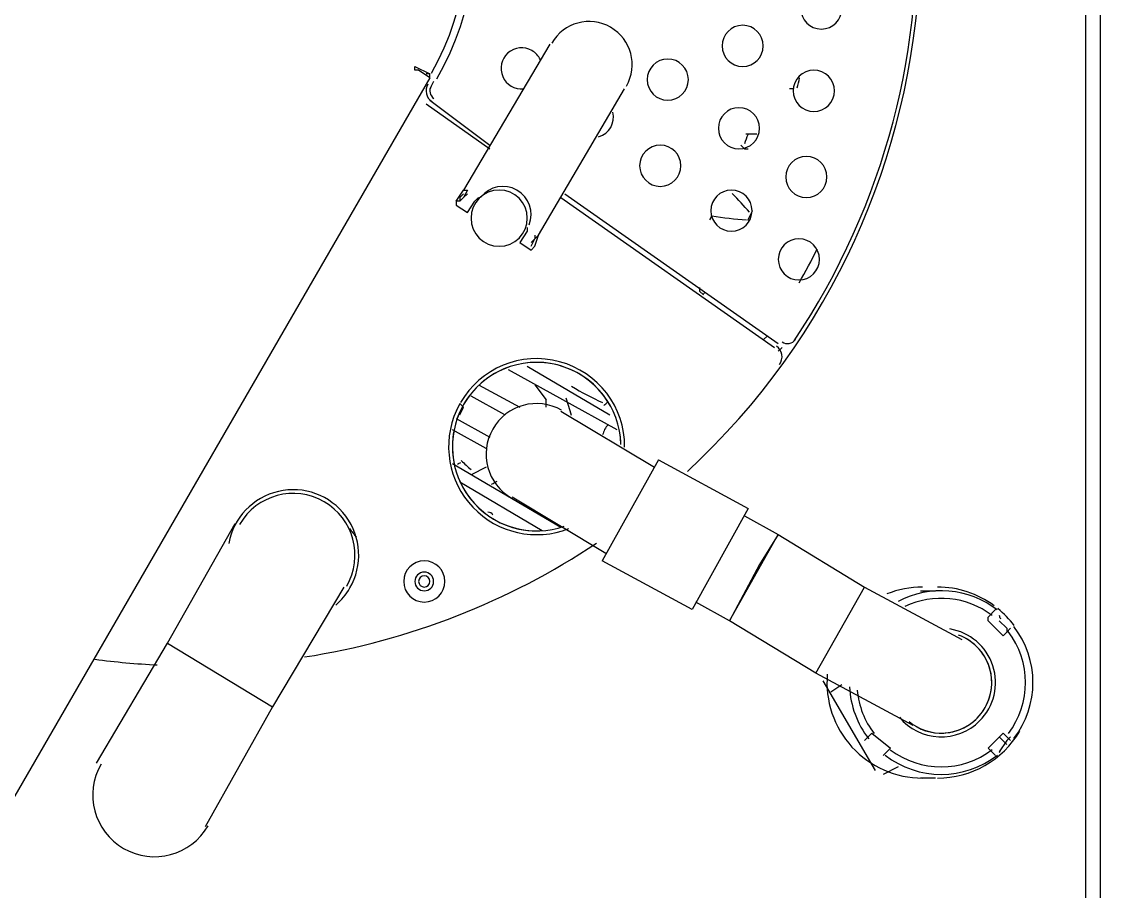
# Model space of a CAD drawing. Header units: millimetres. Extents: x 933584 to 974011, y 4545988 to 4553664.
# Drawn here: x 940070.78 to 940107.75, y 4547262.17 to 4547291.98 of the extents above; entities that cross this region are included whole.
import ezdxf

# ---------------------------------------------------------------- set-up
doc = ezdxf.new("R2010")
doc.units = ezdxf.units.MM
doc.layers.add('0-DMS-50', color=143, linetype='Continuous')
doc.layers.add('8-KBT-KEQ', color=4, linetype='Continuous')

# ---------------------------------------------------------------- blocks, each defined once
blk = doc.blocks.new('CBCXBCXB')
at = {"layer": '8-KBT-KEQ'}
for p, q in [((940488.137, 4546620.882), (940488.137, 4546537.699)), ((940488.65, 4546537.699), (940488.65, 4546613.822)), ((940469.78, 4546593.796), (940466.828, 4546588.79)), ((940465.159, 4546592.898), (940465.159, 4546593.026)), ((940465.159, 4546593.026), (940465.672, 4546592.769)), ((940465.287, 4546592.898), (940465.159, 4546592.898)), ((940465.672, 4546592.641), (940465.287, 4546592.898)), ((940465.672, 4546592.641), (940432.424, 4546535.131)), ((940465.672, 4546592.769), (940465.544, 4546592.769)), ((940465.672, 4546592.641), (940465.672, 4546592.769)), ((940465.801, 4546592.512), (940465.672, 4546592.256)), ((940469.395, 4546587.249), (940472.347, 4546592.256)), ((940478.124, 4546592.256), (940477.996, 4546592.256)), ((940465.544, 4546591.742), (940467.726, 4546590.202)), ((940465.672, 4546591.871), (940467.726, 4546590.33)), ((940466.571, 4546588.405), (940466.828, 4546588.79)), ((940466.571, 4546588.405), (940466.571, 4546588.276)), ((940466.571, 4546588.405), (940466.571, 4546588.405)), ((940466.828, 4546588.661), (940466.699, 4546588.533)), ((940466.699, 4546588.405), (940466.828, 4546588.533)), ((940466.699, 4546588.533), (940466.699, 4546588.405)), ((940466.828, 4546588.533), (940466.956, 4546588.661)), ((940466.956, 4546588.02), (940467.213, 4546588.405)), ((940467.213, 4546588.405), (940467.341, 4546588.533)), ((940467.341, 4546588.533), (940467.341, 4546588.533)), ((940470.165, 4546588.533), (940477.482, 4546583.398)), ((940470.294, 4546588.661), (940477.611, 4546583.527)), ((940466.571, 4546588.276), (940466.956, 4546588.02)), ((940467.084, 4546588.148), (940467.084, 4546588.148)), ((940469.01, 4546587.378), (940468.753, 4546586.993)), ((940469.01, 4546587.506), (940469.01, 4546587.506)), ((940469.01, 4546587.506), (940469.01, 4546587.378)), ((940469.267, 4546586.864), (940469.395, 4546587.249)), ((940469.267, 4546587.249), (940469.267, 4546587.121)), ((940469.267, 4546587.121), (940469.395, 4546587.249)), ((940469.395, 4546587.249), (940469.395, 4546587.249)), ((940468.753, 4546587.121), (940468.753, 4546587.121)), ((940468.753, 4546586.993), (940469.138, 4546586.736)), ((940469.267, 4546587.121), (940469.138, 4546586.993)), ((940469.138, 4546586.864), (940469.267, 4546587.121)), ((940469.138, 4546586.736), (940469.267, 4546586.864)), ((940469.267, 4546586.864), (940469.267, 4546586.864)), ((940477.225, 4546583.783), (940477.097, 4546583.655)), ((940477.739, 4546583.398), (940477.611, 4546583.27)), ((940472.091, 4546580.574), (940468.368, 4546582.628)), ((940469.01, 4546582.756), (940471.834, 4546581.088)), ((940467.341, 4546582.115), (940468.753, 4546581.344)), ((940469.267, 4546582.115), (940469.652, 4546581.601)), ((940468.24, 4546581.088), (940467.084, 4546581.729)), ((940466.699, 4546581.473), (940466.571, 4546581.216)), ((940466.828, 4546581.344), (940466.699, 4546581.473)), ((940466.699, 4546581.088), (940466.828, 4546581.344)), ((940469.652, 4546581.344), (940469.652, 4546581.601)), ((940466.571, 4546580.959), (940467.726, 4546580.317)), ((940470.165, 4546581.216), (940473.374, 4546579.29)), ((940467.598, 4546579.932), (940466.442, 4546580.574)), ((940473.503, 4546579.547), (940471.577, 4546576.081)), ((940473.503, 4546579.547), (940476.584, 4546577.878)), ((940466.442, 4546579.419), (940470.165, 4546577.236)), ((940467.598, 4546579.29), (940467.084, 4546579.034)), ((940467.598, 4546579.29), (940467.598, 4546579.29)), ((940469.523, 4546577.108), (940466.699, 4546578.777)), ((940471.706, 4546576.338), (940468.496, 4546578.263)), ((940476.584, 4546577.878), (940474.658, 4546574.412)), ((940456.686, 4546573.257), (940458.997, 4546577.365)), ((940467.726, 4546577.493), (940467.726, 4546577.493)), ((940476.455, 4546577.622), (940477.611, 4546576.98)), ((940470.165, 4546577.236), (940470.165, 4546577.236)), ((940475.942, 4546574.027), (940477.611, 4546576.98)), ((940477.611, 4546576.98), (940476.969, 4546575.953)), ((940477.611, 4546576.98), (940480.563, 4546575.183)), ((940474.658, 4546574.412), (940471.577, 4546576.081)), ((940476.969, 4546575.953), (940475.942, 4546574.027)), ((940462.72, 4546575.183), (940460.281, 4546571.075)), ((940478.894, 4546572.23), (940480.563, 4546575.183)), ((940480.563, 4546575.183), (940483.901, 4546573.385)), ((940482.489, 4546575.054), (940483.002, 4546575.054)), ((940475.942, 4546574.027), (940474.786, 4546574.669)), ((940484.799, 4546574.156), (940485.056, 4546574.412)), ((940478.894, 4546572.23), (940475.942, 4546574.027)), ((940484.799, 4546574.027), (940484.799, 4546574.156)), ((940485.313, 4546573.514), (940484.799, 4546574.027)), ((940485.184, 4546574.156), (940485.184, 4546574.156)), ((940485.441, 4546573.642), (940485.313, 4546573.514)), ((940485.569, 4546573.77), (940485.441, 4546573.642)), ((940454.247, 4546569.149), (940456.686, 4546573.257)), ((940456.686, 4546573.257), (940460.281, 4546571.075)), ((940482.232, 4546570.433), (940478.894, 4546572.23)), ((940480.948, 4546568.892), (940479.151, 4546571.973)), ((940479.408, 4546571.588), (940479.793, 4546571.845)), ((940460.281, 4546571.075), (940457.97, 4546566.967)), ((940480.563, 4546569.919), (940480.691, 4546570.048)), ((940480.691, 4546570.048), (940480.82, 4546570.176)), ((940480.82, 4546570.176), (940481.462, 4546569.663)), ((940484.799, 4546569.663), (940485.313, 4546570.176)), ((940485.184, 4546570.048), (940485.441, 4546569.791)), ((940485.313, 4546570.176), (940485.441, 4546570.048)), ((940485.441, 4546570.048), (940485.569, 4546569.919)), ((940481.333, 4546569.534), (940481.205, 4546569.406)), ((940481.462, 4546569.663), (940481.333, 4546569.534)), ((940484.928, 4546569.534), (940484.799, 4546569.663)), ((940485.056, 4546569.406), (940484.928, 4546569.534)), ((940481.718, 4546569.021), (940481.205, 4546568.764)), ((940483.901, 4546568.764), (940483.901, 4546568.764)), ((940483.002, 4546568.636), (940482.489, 4546568.636))]:
    blk.add_line(p, q, dxfattribs=at)
for points in [[(940476.327, 4546590.33), (940476.455, 4546590.202), (940476.584, 4546590.202)], [(940466.828, 4546588.79), (940466.956, 4546588.79), (940466.828, 4546588.533), (940466.699, 4546588.405), (940466.571, 4546588.405)], [(940469.138, 4546586.864), (940469.267, 4546587.121), (940469.395, 4546587.249)], [(940474.915, 4546585.452), (940474.915, 4546585.324), (940475.043, 4546585.195)], [(940485.184, 4546574.027), (940485.441, 4546573.77), (940485.441, 4546573.642)], [(940485.569, 4546570.048), (940485.441, 4546569.919), (940485.184, 4546569.534)]]:
    blk.add_lwpolyline(points, dxfattribs=at)
for points in [[(940474.498, 4546579.147), (940484.469, 4546588.393), (940485.207, 4546603.918), (940476.158, 4546614.069)], [(940478.153, 4546583.623), (940484.451, 4546593.018), (940483.607, 4546605.483), (940476.099, 4546613.943)], [(940465.914, 4546592.609), (940468.591, 4546597.245), (940467.002, 4546603.172), (940462.366, 4546605.848)], [(940465.729, 4546592.802), (940468.284, 4546597.31), (940466.726, 4546603.035), (940462.238, 4546605.626)], [(940478.381, 4546595.016), (940478.381, 4546594.626), (940478.697, 4546594.31), (940479.087, 4546594.31)], [(940479.087, 4546594.31), (940479.477, 4546594.31), (940479.793, 4546594.626), (940479.793, 4546595.016)], [(940471.866, 4546594.369), (940471.16, 4546594.776), (940470.257, 4546594.534), (940469.849, 4546593.828)], [(940472.406, 4546592.352), (940472.814, 4546593.058), (940472.572, 4546593.961), (940471.866, 4546594.369)], [(940476.391, 4546594.438), (940476.001, 4546594.438), (940475.685, 4546594.122), (940475.685, 4546593.732)], [(940477.097, 4546593.732), (940477.097, 4546594.122), (940476.781, 4546594.438), (940476.391, 4546594.438)], [(940469.17, 4546593.573), (940468.906, 4546593.725), (940468.575, 4546593.691), (940468.347, 4546593.489)], [(940469.458, 4546593.258), (940469.397, 4546593.391), (940469.296, 4546593.5), (940469.17, 4546593.573)], [(940475.685, 4546593.732), (940475.685, 4546593.342), (940476.001, 4546593.026), (940476.391, 4546593.026)], [(940476.391, 4546593.026), (940476.781, 4546593.026), (940477.097, 4546593.342), (940477.097, 4546593.732)], [(940468.347, 4546593.489), (940468.12, 4546593.286), (940468.048, 4546592.96), (940468.169, 4546592.681)], [(940473.824, 4546593.283), (940473.434, 4546593.283), (940473.118, 4546592.967), (940473.118, 4546592.577)], [(940474.53, 4546592.577), (940474.53, 4546592.967), (940474.214, 4546593.283), (940473.824, 4546593.283)], [(940478.83, 4546592.898), (940478.44, 4546592.898), (940478.124, 4546592.581), (940478.124, 4546592.192)], [(940479.536, 4546592.192), (940479.536, 4546592.581), (940479.22, 4546592.898), (940478.83, 4546592.898)], [(940465.604, 4546592.416), (940465.488, 4546592.214), (940465.545, 4546591.957), (940465.735, 4546591.823)], [(940468.169, 4546592.681), (940468.291, 4546592.402), (940468.577, 4546592.231), (940468.881, 4546592.259)], [(940473.118, 4546592.577), (940473.118, 4546592.187), (940473.434, 4546591.871), (940473.824, 4546591.871)], [(940473.824, 4546591.871), (940474.214, 4546591.871), (940474.53, 4546592.187), (940474.53, 4546592.577)], [(940478.262, 4546592.295), (940478.29, 4546592.407), (940478.317, 4546592.519), (940478.343, 4546592.632)], [(940465.715, 4546592.352), (940465.632, 4546592.208), (940465.673, 4546592.024), (940465.809, 4546591.929)], [(940478.124, 4546592.192), (940478.124, 4546591.802), (940478.44, 4546591.485), (940478.83, 4546591.485)], [(940478.83, 4546591.485), (940479.22, 4546591.485), (940479.536, 4546591.802), (940479.536, 4546592.192)], [(940471.455, 4546590.616), (940471.817, 4546590.722), (940472.031, 4546591.093), (940471.942, 4546591.459)], [(940476.263, 4546591.614), (940475.873, 4546591.614), (940475.557, 4546591.298), (940475.557, 4546590.908)], [(940476.969, 4546590.908), (940476.969, 4546591.298), (940476.653, 4546591.614), (940476.263, 4546591.614)], [(940475.557, 4546590.908), (940475.557, 4546590.518), (940475.873, 4546590.202), (940476.263, 4546590.202)], [(940476.263, 4546590.202), (940476.653, 4546590.202), (940476.969, 4546590.518), (940476.969, 4546590.908)], [(940476.465, 4546590.392), (940476.503, 4546590.494), (940476.54, 4546590.596), (940476.577, 4546590.698)], [(940476.5, 4546590.716), (940476.624, 4546590.715), (940476.748, 4546590.715), (940476.872, 4546590.718)], [(940473.567, 4546590.33), (940473.177, 4546590.33), (940472.861, 4546590.014), (940472.861, 4546589.624)], [(940474.273, 4546589.624), (940474.273, 4546590.014), (940473.957, 4546590.33), (940473.567, 4546590.33)], [(940478.573, 4546589.945), (940478.183, 4546589.945), (940477.867, 4546589.629), (940477.867, 4546589.239)], [(940479.279, 4546589.239), (940479.279, 4546589.629), (940478.963, 4546589.945), (940478.573, 4546589.945)], [(940472.861, 4546589.624), (940472.861, 4546589.234), (940473.177, 4546588.918), (940473.567, 4546588.918)], [(940473.567, 4546588.918), (940473.957, 4546588.918), (940474.273, 4546589.234), (940474.273, 4546589.624)], [(940477.867, 4546589.239), (940477.867, 4546588.849), (940478.183, 4546588.533), (940478.573, 4546588.533)], [(940478.573, 4546588.533), (940478.963, 4546588.533), (940479.279, 4546588.849), (940479.279, 4546589.239)], [(940468.047, 4546588.79), (940467.515, 4546588.79), (940467.084, 4546588.359), (940467.084, 4546587.827)], [(940468.047, 4546588.79), (940467.515, 4546588.79), (940467.084, 4546588.359), (940467.084, 4546587.827)], [(940468.657, 4546588.789), (940468.241, 4546589.029), (940467.713, 4546588.926), (940467.417, 4546588.549)], [(940469.01, 4546587.827), (940469.01, 4546588.359), (940468.579, 4546588.79), (940468.047, 4546588.79)], [(940469.01, 4546587.827), (940469.01, 4546588.359), (940468.579, 4546588.79), (940468.047, 4546588.79)], [(940469.069, 4546587.596), (940469.248, 4546588.041), (940469.072, 4546588.549), (940468.657, 4546588.789)], [(940476.006, 4546588.79), (940475.616, 4546588.79), (940475.3, 4546588.474), (940475.3, 4546588.084)], [(940476.712, 4546588.084), (940476.712, 4546588.474), (940476.396, 4546588.79), (940476.006, 4546588.79)], [(940476.624, 4546588.028), (940476.437, 4546588.252), (940476.241, 4546588.468), (940476.036, 4546588.675)], [(940475.3, 4546588.084), (940475.3, 4546587.694), (940475.616, 4546587.378), (940476.006, 4546587.378)], [(940476.006, 4546587.378), (940476.396, 4546587.378), (940476.712, 4546587.694), (940476.712, 4546588.084)], [(940476.568, 4546587.757), (940476.623, 4546587.866), (940476.678, 4546587.976), (940476.731, 4546588.085)], [(940467.084, 4546587.827), (940467.084, 4546587.295), (940467.515, 4546586.864), (940468.047, 4546586.864)], [(940467.084, 4546587.827), (940467.084, 4546587.295), (940467.515, 4546586.864), (940468.047, 4546586.864)], [(940468.047, 4546586.864), (940468.579, 4546586.864), (940469.01, 4546587.295), (940469.01, 4546587.827)], [(940468.047, 4546586.864), (940468.579, 4546586.864), (940469.01, 4546587.295), (940469.01, 4546587.827)], [(940475.267, 4546587.767), (940475.291, 4546587.812), (940475.316, 4546587.857), (940475.34, 4546587.902)], [(940475.329, 4546587.904), (940475.725, 4546587.838), (940476.124, 4546587.795), (940476.525, 4546587.775)], [(940478.317, 4546587.121), (940477.927, 4546587.121), (940477.611, 4546586.805), (940477.611, 4546586.415)], [(940479.023, 4546586.415), (940479.023, 4546586.805), (940478.707, 4546587.121), (940478.317, 4546587.121)], [(940478.328, 4546585.612), (940478.545, 4546585.995), (940478.752, 4546586.383), (940478.949, 4546586.777)], [(940477.611, 4546586.415), (940477.611, 4546586.025), (940477.927, 4546585.709), (940478.317, 4546585.709)], [(940478.317, 4546585.709), (940478.707, 4546585.709), (940479.023, 4546586.025), (940479.023, 4546586.415)], [(940475.028, 4546585.195), (940475.052, 4546585.228), (940475.075, 4546585.262), (940475.099, 4546585.295)], [(940477.747, 4546583.585), (940477.818, 4546583.535), (940477.906, 4546583.516), (940477.99, 4546583.532)], [(940477.99, 4546583.532), (940478.075, 4546583.548), (940478.15, 4546583.597), (940478.198, 4546583.669)], [(940470.119, 4546582.908), (940468.798, 4546583.266), (940467.402, 4546582.69), (940466.718, 4546581.505)], [(940477.733, 4546583.151), (940477.713, 4546583.27), (940477.646, 4546583.376), (940477.547, 4546583.445)], [(940470.044, 4546582.795), (940468.79, 4546583.115), (940467.476, 4546582.561), (940466.829, 4546581.44)], [(940471.973, 4546581.162), (940471.465, 4546582.314), (940470.27, 4546583.004), (940469.019, 4546582.868)], [(940472.347, 4546579.981), (940472.354, 4546581.349), (940471.44, 4546582.551), (940470.119, 4546582.908)], [(940477.652, 4546582.812), (940477.724, 4546582.91), (940477.753, 4546583.032), (940477.733, 4546583.151)], [(940468.429, 4546582.74), (940468.054, 4546582.617), (940467.708, 4546582.418), (940467.413, 4546582.156)], [(940472.218, 4546580.067), (940472.187, 4546581.361), (940471.298, 4546582.476), (940470.044, 4546582.795)], [(940470.528, 4546582.067), (940470.871, 4546581.859), (940471.226, 4546581.671), (940471.591, 4546581.505)], [(940467.122, 4546581.857), (940466.902, 4546581.597), (940466.731, 4546581.299), (940466.615, 4546580.979)], [(940470.188, 4546581.246), (940469.356, 4546581.719), (940468.298, 4546581.428), (940467.824, 4546580.596)], [(940470.529, 4546581.069), (940470.471, 4546581.268), (940470.408, 4546581.466), (940470.338, 4546581.662)], [(940471.636, 4546581.405), (940471.682, 4546581.446), (940471.728, 4546581.486), (940471.774, 4546581.527)], [(940466.581, 4546581.237), (940466.076, 4546580.119), (940466.299, 4546578.805), (940467.146, 4546577.916)], [(940466.692, 4546581.171), (940466.224, 4546580.12), (940466.425, 4546578.892), (940467.202, 4546578.045)], [(940467.824, 4546580.596), (940467.351, 4546579.765), (940467.642, 4546578.706), (940468.474, 4546578.233)], [(940471.777, 4546580.745), (940471.685, 4546580.651), (940471.622, 4546580.532), (940471.593, 4546580.404)], [(940472.218, 4546580.076), (940472.213, 4546580.248), (940472.193, 4546580.419), (940472.158, 4546580.588)], [(940466.501, 4546580.577), (940466.422, 4546580.19), (940466.423, 4546579.791), (940466.504, 4546579.405)], [(940466.749, 4546579.519), (940466.857, 4546579.413), (940466.968, 4546579.31), (940467.082, 4546579.209)], [(940466.623, 4546579.401), (940466.66, 4546579.42), (940466.696, 4546579.438), (940466.732, 4546579.457)], [(940466.688, 4546578.83), (940467.196, 4546577.679), (940468.391, 4546576.989), (940469.642, 4546577.125)], [(940467.789, 4546578.709), (940467.853, 4546578.744), (940467.917, 4546578.78), (940467.981, 4546578.816)], [(940460.479, 4546578.462), (940459.608, 4546578.26), (940458.939, 4546577.56), (940458.777, 4546576.68)], [(940462.046, 4546578.108), (940461.033, 4546578.693), (940459.737, 4546578.346), (940459.152, 4546577.333)], [(940462.792, 4546577.611), (940462.259, 4546578.33), (940461.351, 4546578.664), (940460.479, 4546578.462)], [(940462.821, 4546575.215), (940463.406, 4546576.228), (940463.059, 4546577.523), (940462.046, 4546578.108)], [(940467.202, 4546578.045), (940467.979, 4546577.197), (940469.184, 4546576.891), (940470.272, 4546577.266)], [(940467.146, 4546577.916), (940467.992, 4546577.027), (940469.293, 4546576.74), (940470.435, 4546577.189)], [(940467.833, 4546577.646), (940467.799, 4546577.711), (940467.732, 4546577.751), (940467.659, 4546577.75)], [(940462.932, 4546575.151), (940463.38, 4546575.925), (940463.324, 4546576.892), (940462.792, 4546577.611)], [(940462.917, 4546577.188), (940462.993, 4546577.088), (940463.071, 4546576.99), (940463.151, 4546576.893)], [(940461.378, 4546572.787), (940464.956, 4546573.346), (940468.368, 4546574.677), (940471.38, 4546576.687)], [(940465.48, 4546576.081), (940465.09, 4546576.081), (940464.774, 4546575.765), (940464.774, 4546575.375)], [(940466.186, 4546575.375), (940466.186, 4546575.765), (940465.87, 4546576.081), (940465.48, 4546576.081)], [(940465.48, 4546575.696), (940465.302, 4546575.696), (940465.159, 4546575.552), (940465.159, 4546575.375)], [(940465.48, 4546575.568), (940465.373, 4546575.568), (940465.287, 4546575.481), (940465.287, 4546575.375)], [(940465.801, 4546575.375), (940465.801, 4546575.552), (940465.657, 4546575.696), (940465.48, 4546575.696)], [(940465.672, 4546575.375), (940465.672, 4546575.481), (940465.586, 4546575.568), (940465.48, 4546575.568)], [(940462.444, 4546574.564), (940462.639, 4546574.73), (940462.804, 4546574.928), (940462.932, 4546575.151)], [(940464.774, 4546575.375), (940464.774, 4546574.985), (940465.09, 4546574.669), (940465.48, 4546574.669)], [(940465.159, 4546575.375), (940465.159, 4546575.198), (940465.302, 4546575.054), (940465.48, 4546575.054)], [(940465.287, 4546575.375), (940465.287, 4546575.269), (940465.373, 4546575.183), (940465.48, 4546575.183)], [(940465.48, 4546574.669), (940465.87, 4546574.669), (940466.186, 4546574.985), (940466.186, 4546575.375)], [(940465.48, 4546575.054), (940465.657, 4546575.054), (940465.801, 4546575.198), (940465.801, 4546575.375)], [(940465.48, 4546575.183), (940465.586, 4546575.183), (940465.672, 4546575.269), (940465.672, 4546575.375)], [(940482.553, 4546575.183), (940482.135, 4546575.183), (940481.72, 4546575.102), (940481.332, 4546574.946)], [(940485.115, 4546574.4), (940484.137, 4546575.154), (940482.807, 4546575.266), (940481.717, 4546574.685)], [(940485.01, 4546574.543), (940484.447, 4546574.958), (940483.766, 4546575.183), (940483.066, 4546575.183)], [(940484.938, 4546574.212), (940484.077, 4546574.864), (940482.924, 4546574.981), (940481.949, 4546574.515)], [(940485.694, 4546573.861), (940485.532, 4546574.079), (940485.344, 4546574.275), (940485.134, 4546574.447)], [(940485.184, 4546574.22), (940485.184, 4546574.174), (940485.2, 4546574.13), (940485.23, 4546574.096)], [(940484.965, 4546572.485), (940484.749, 4546573.15), (940484.178, 4546573.637), (940483.487, 4546573.747)], [(940485.497, 4546570.165), (940486.28, 4546571.199), (940486.278, 4546572.627), (940485.493, 4546573.658)], [(940485.685, 4546569.989), (940486.56, 4546571.123), (940486.558, 4546572.704), (940485.681, 4546573.836)], [(940484.886, 4546572.288), (940484.756, 4546572.866), (940484.34, 4546573.338), (940483.782, 4546573.539)], [(940484.701, 4546571.052), (940485.174, 4546571.884), (940484.883, 4546572.942), (940484.051, 4546573.415)], [(940454.189, 4546572.71), (940454.9, 4546572.614), (940455.615, 4546572.549), (940456.331, 4546572.515)], [(940484.512, 4546570.595), (940485.006, 4546571.09), (940485.181, 4546571.82), (940484.965, 4546572.485)], [(940479.292, 4546572.202), (940479.21, 4546571.286), (940479.517, 4546570.378), (940480.137, 4546569.7)], [(940484.422, 4546570.685), (940484.84, 4546571.105), (940485.015, 4546571.709), (940484.886, 4546572.288)], [(940480.053, 4546571.761), (940480.084, 4546571.115), (940480.313, 4546570.494), (940480.709, 4546569.983)], [(940480.318, 4546571.647), (940480.367, 4546571.107), (940480.568, 4546570.591), (940480.896, 4546570.16)], [(940482.338, 4546570.403), (940483.17, 4546569.93), (940484.228, 4546570.22), (940484.701, 4546571.052)], [(940481.764, 4546570.718), (940482.099, 4546570.316), (940482.588, 4546570.073), (940483.111, 4546570.05)], [(940482.094, 4546570.571), (940482.783, 4546570.003), (940483.791, 4546570.053), (940484.422, 4546570.685)], [(940483.066, 4546568.636), (940484.225, 4546568.636), (940485.297, 4546569.248), (940485.886, 4546570.246)], [(940483.111, 4546570.05), (940483.634, 4546570.026), (940484.143, 4546570.224), (940484.512, 4546570.595)], [(940480.137, 4546569.7), (940480.757, 4546569.022), (940481.634, 4546568.636), (940482.553, 4546568.636)], [(940481.451, 4546569.606), (940482.484, 4546568.824), (940483.913, 4546568.826), (940484.944, 4546569.611)], [(940485.23, 4546569.594), (940485.206, 4546569.566), (940485.191, 4546569.532), (940485.186, 4546569.496)], [(940481.274, 4546569.418), (940482.408, 4546568.544), (940483.99, 4546568.546), (940485.121, 4546569.423)], [(940454.403, 4546569.117), (940453.818, 4546568.104), (940454.165, 4546566.809), (940455.178, 4546566.224)], [(940455.178, 4546566.224), (940456.191, 4546565.639), (940457.487, 4546565.986), (940458.071, 4546566.999)]]:
    blk.add_open_spline(points, degree=3, dxfattribs=at)

msp = doc.modelspace()

# ---------------------------------------------------------------- block references
at = {"layer": '0-DMS-50'}
msp.add_blockref('CBCXBCXB', (-380.9, 697.416), dxfattribs=at)

doc.saveas('drawing.dxf')
